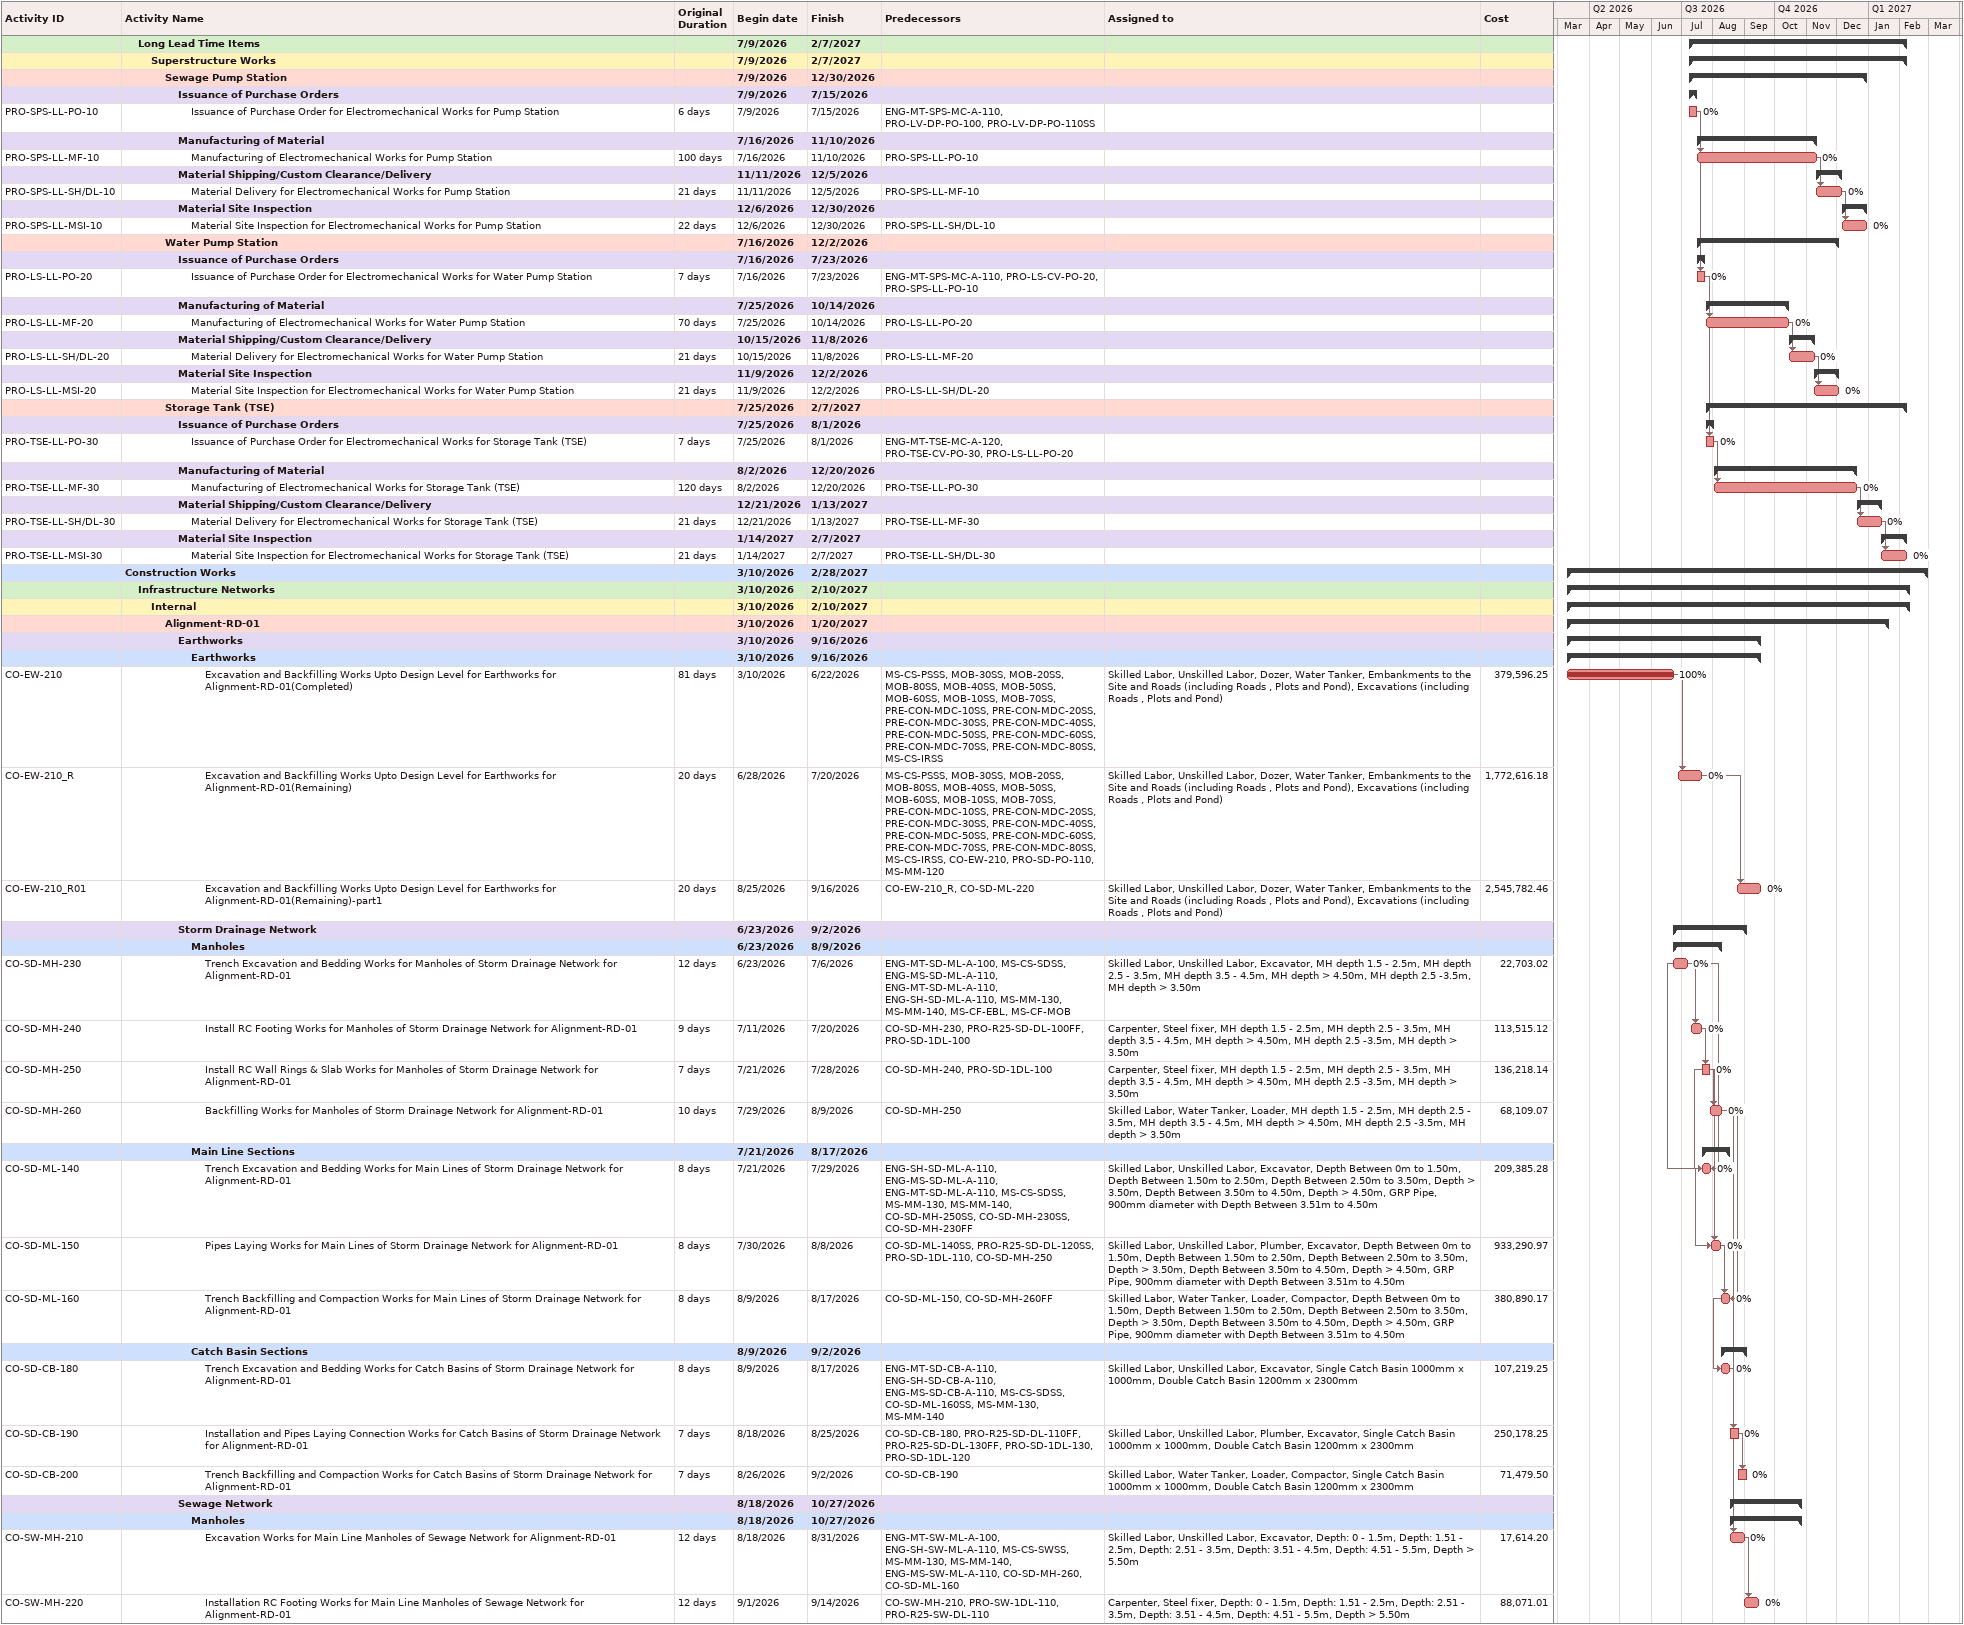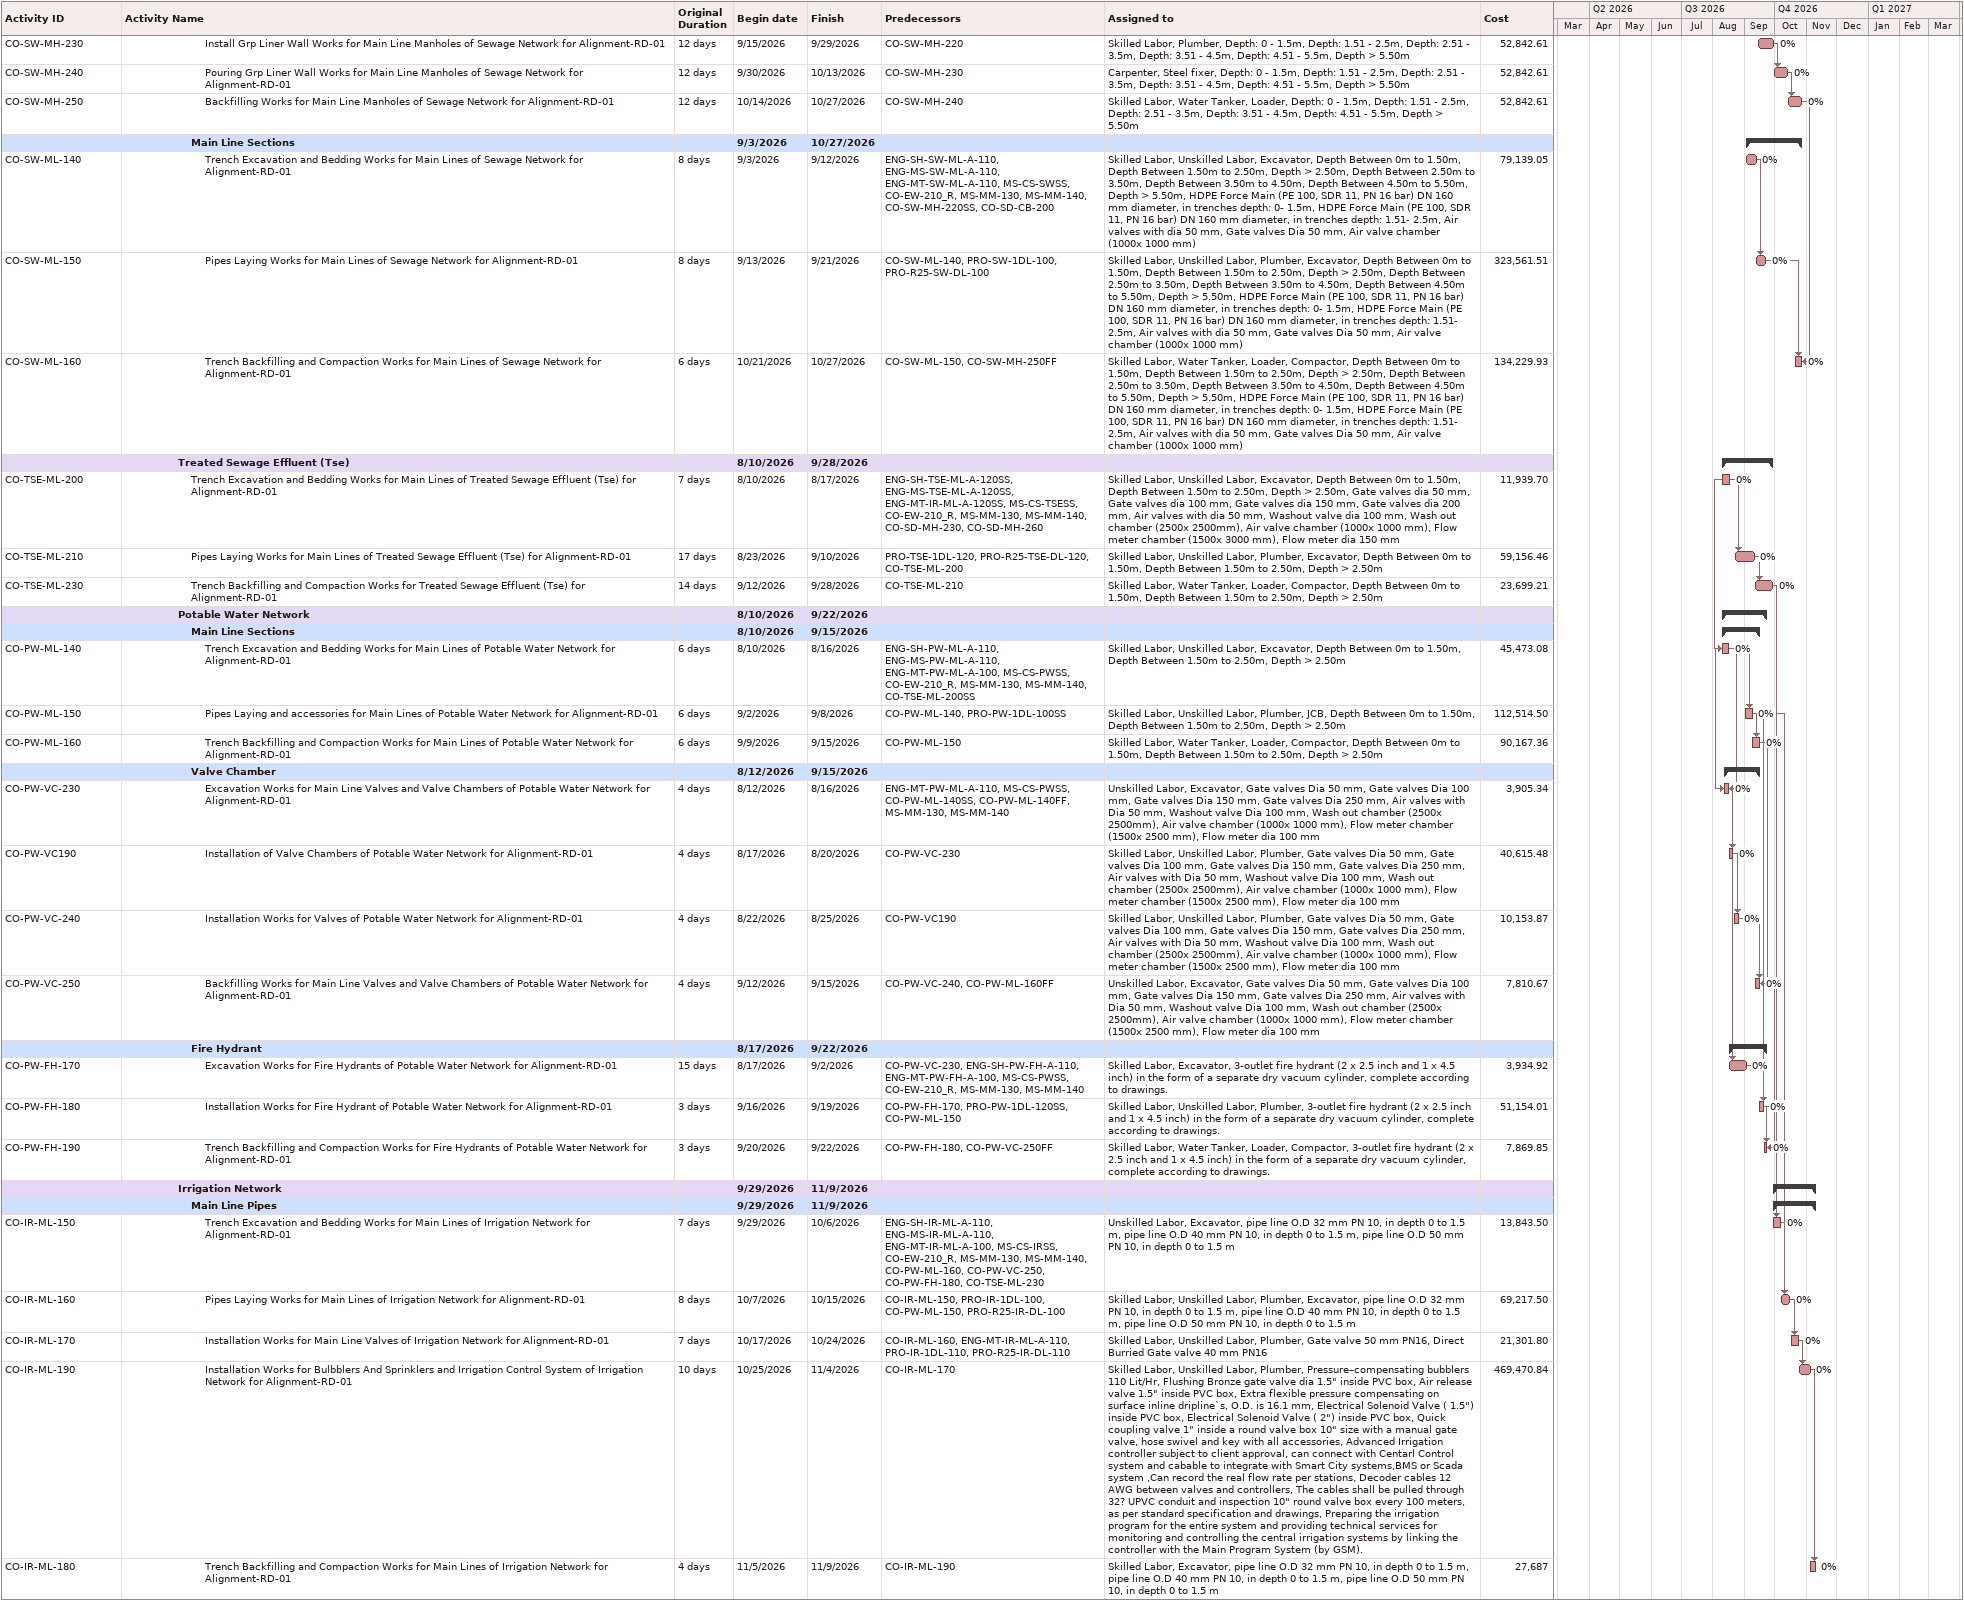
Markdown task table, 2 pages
| ID | Level | Task | Original duration | Start | Finish | Predecessors | Resources | % complete | Cost |
|---|---|---|---|---|---|---|---|---|---|
|  | 2 | **Long Lead Time Items** |  | 2026-07-09 | 2027-02-07 |  |  |  |  |
|  | 3 | **Superstructure Works** |  | 2026-07-09 | 2027-02-07 |  |  |  |  |
|  | 4 | **Sewage Pump Station** |  | 2026-07-09 | 2026-12-30 |  |  |  |  |
|  | 5 | **Issuance of Purchase Orders** |  | 2026-07-09 | 2026-07-15 |  |  |  |  |
| PRO-SPS-LL-PO-10 | 6 | Issuance of Purchase Order for Electromechanical Works for Pump Station | 6d | 2026-07-09 | 2026-07-15 | ENG-MT-SPS-MC-A-110, PRO-LV-DP-PO-100, PRO-LV-DP-PO-110SS |  | 0 |  |
|  | 5 | **Manufacturing of Material** |  | 2026-07-16 | 2026-11-10 |  |  |  |  |
| PRO-SPS-LL-MF-10 | 6 | Manufacturing of Electromechanical Works for Pump Station | 100d | 2026-07-16 | 2026-11-10 | PRO-SPS-LL-PO-10 |  | 0 |  |
|  | 5 | **Material Shipping/Custom Clearance/Delivery** |  | 2026-11-11 | 2026-12-05 |  |  |  |  |
| PRO-SPS-LL-SH/DL-10 | 6 | Material Delivery for Electromechanical Works for Pump Station | 21d | 2026-11-11 | 2026-12-05 | PRO-SPS-LL-MF-10 |  | 0 |  |
|  | 5 | **Material Site Inspection** |  | 2026-12-06 | 2026-12-30 |  |  |  |  |
| PRO-SPS-LL-MSI-10 | 6 | Material Site Inspection for Electromechanical Works for Pump Station | 22d | 2026-12-06 | 2026-12-30 | PRO-SPS-LL-SH/DL-10 |  | 0 |  |
|  | 4 | **Water Pump Station** |  | 2026-07-16 | 2026-12-02 |  |  |  |  |
|  | 5 | **Issuance of Purchase Orders** |  | 2026-07-16 | 2026-07-23 |  |  |  |  |
| PRO-LS-LL-PO-20 | 6 | Issuance of Purchase Order for Electromechanical Works for Water Pump Station | 7d | 2026-07-16 | 2026-07-23 | ENG-MT-SPS-MC-A-110, PRO-LS-CV-PO-20, PRO-SPS-LL-PO-10 |  | 0 |  |
|  | 5 | **Manufacturing of Material** |  | 2026-07-25 | 2026-10-14 |  |  |  |  |
| PRO-LS-LL-MF-20 | 6 | Manufacturing of Electromechanical Works for Water Pump Station | 70d | 2026-07-25 | 2026-10-14 | PRO-LS-LL-PO-20 |  | 0 |  |
|  | 5 | **Material Shipping/Custom Clearance/Delivery** |  | 2026-10-15 | 2026-11-08 |  |  |  |  |
| PRO-LS-LL-SH/DL-20 | 6 | Material Delivery for Electromechanical Works for Water Pump Station | 21d | 2026-10-15 | 2026-11-08 | PRO-LS-LL-MF-20 |  | 0 |  |
|  | 5 | **Material Site Inspection** |  | 2026-11-09 | 2026-12-02 |  |  |  |  |
| PRO-LS-LL-MSI-20 | 6 | Material Site Inspection for Electromechanical Works for Water Pump Station | 21d | 2026-11-09 | 2026-12-02 | PRO-LS-LL-SH/DL-20 |  | 0 |  |
|  | 4 | **Storage Tank (TSE)** |  | 2026-07-25 | 2027-02-07 |  |  |  |  |
|  | 5 | **Issuance of Purchase Orders** |  | 2026-07-25 | 2026-08-01 |  |  |  |  |
| PRO-TSE-LL-PO-30 | 6 | Issuance of Purchase Order for Electromechanical Works for Storage Tank (TSE) | 7d | 2026-07-25 | 2026-08-01 | ENG-MT-TSE-MC-A-120, PRO-TSE-CV-PO-30, PRO-LS-LL-PO-20 |  | 0 |  |
|  | 5 | **Manufacturing of Material** |  | 2026-08-02 | 2026-12-20 |  |  |  |  |
| PRO-TSE-LL-MF-30 | 6 | Manufacturing of Electromechanical Works for Storage Tank (TSE) | 120d | 2026-08-02 | 2026-12-20 | PRO-TSE-LL-PO-30 |  | 0 |  |
|  | 5 | **Material Shipping/Custom Clearance/Delivery** |  | 2026-12-21 | 2027-01-13 |  |  |  |  |
| PRO-TSE-LL-SH/DL-30 | 6 | Material Delivery for Electromechanical Works for Storage Tank (TSE) | 21d | 2026-12-21 | 2027-01-13 | PRO-TSE-LL-MF-30 |  | 0 |  |
|  | 5 | **Material Site Inspection** |  | 2027-01-14 | 2027-02-07 |  |  |  |  |
| PRO-TSE-LL-MSI-30 | 6 | Material Site Inspection for Electromechanical Works for Storage Tank (TSE) | 21d | 2027-01-14 | 2027-02-07 | PRO-TSE-LL-SH/DL-30 |  | 0 |  |
|  | 1 | **Construction Works** |  | 2026-03-10 | 2027-02-28 |  |  |  |  |
|  | 2 | **Infrastructure Networks** |  | 2026-03-10 | 2027-02-10 |  |  |  |  |
|  | 3 | **Internal** |  | 2026-03-10 | 2027-02-10 |  |  |  |  |
|  | 4 | **Alignment-RD-01** |  | 2026-03-10 | 2027-01-20 |  |  |  |  |
|  | 5 | **Earthworks** |  | 2026-03-10 | 2026-09-16 |  |  |  |  |
|  | 6 | **Earthworks** |  | 2026-03-10 | 2026-09-16 |  |  |  |  |
| CO-EW-210 | 7 | Excavation and Backfilling Works Upto Design Level for Earthworks for Alignment-RD-01(Completed) | 81d | 2026-03-10 | 2026-06-22 | MS-CS-PSSS, MOB-30SS, MOB-20SS, MOB-80SS, MOB-40SS, MOB-50SS, MOB-60SS, MOB-10SS, MOB-70SS, PRE-CON-MDC-10SS, PRE-CON-MDC-20SS, PRE-CON-MDC-30SS, PRE-CON-MDC-40SS, PRE-CON-MDC-50SS, PRE-CON-MDC-60SS, PRE-CON-MDC-70SS, PRE-CON-MDC-80SS, MS-CS-IRSS | Skilled Labor, Unskilled Labor, Dozer, Water Tanker, Embankments to the Site and Roads (including Roads , Plots and Pond), Excavations (including Roads , Plots and Pond) | 100 | 379596.25 |
| CO-EW-210_R | 7 | Excavation and Backfilling Works Upto Design Level for Earthworks for Alignment-RD-01(Remaining) | 20d | 2026-06-28 | 2026-07-20 | MS-CS-PSSS, MOB-30SS, MOB-20SS, MOB-80SS, MOB-40SS, MOB-50SS, MOB-60SS, MOB-10SS, MOB-70SS, PRE-CON-MDC-10SS, PRE-CON-MDC-20SS, PRE-CON-MDC-30SS, PRE-CON-MDC-40SS, PRE-CON-MDC-50SS, PRE-CON-MDC-60SS, PRE-CON-MDC-70SS, PRE-CON-MDC-80SS, MS-CS-IRSS, CO-EW-210, PRO-SD-PO-110, MS-MM-120 | Skilled Labor, Unskilled Labor, Dozer, Water Tanker, Embankments to the Site and Roads (including Roads , Plots and Pond), Excavations (including Roads , Plots and Pond) | 0 | 1772616.18 |
| CO-EW-210_R01 | 7 | Excavation and Backfilling Works Upto Design Level for Earthworks for Alignment-RD-01(Remaining)-part1 | 20d | 2026-08-25 | 2026-09-16 | CO-EW-210_R, CO-SD-ML-220 | Skilled Labor, Unskilled Labor, Dozer, Water Tanker, Embankments to the Site and Roads (including Roads , Plots and Pond), Excavations (including Roads , Plots and Pond) | 0 | 2545782.46 |
|  | 5 | **Storm Drainage Network** |  | 2026-06-23 | 2026-09-02 |  |  |  |  |
|  | 6 | **Manholes** |  | 2026-06-23 | 2026-08-09 |  |  |  |  |
| CO-SD-MH-230 | 7 | Trench Excavation and Bedding Works for Manholes of Storm Drainage Network for Alignment-RD-01 | 12d | 2026-06-23 | 2026-07-06 | ENG-MT-SD-ML-A-100, MS-CS-SDSS, ENG-MS-SD-ML-A-110, ENG-MT-SD-ML-A-110, ENG-SH-SD-ML-A-110, MS-MM-130, MS-MM-140, MS-CF-EBL, MS-CF-MOB | Skilled Labor, Unskilled Labor, Excavator, MH depth 1.5 - 2.5m, MH depth 2.5 - 3.5m, MH depth 3.5 - 4.5m, MH depth > 4.50m, MH depth 2.5 -3.5m, MH depth > 3.50m | 0 | 22703.02 |
| CO-SD-MH-240 | 7 | Install RC Footing Works for Manholes of Storm Drainage Network for Alignment-RD-01 | 9d | 2026-07-11 | 2026-07-20 | CO-SD-MH-230, PRO-R25-SD-DL-100FF, PRO-SD-1DL-100 | Carpenter, Steel fixer, MH depth 1.5 - 2.5m, MH depth 2.5 - 3.5m, MH depth 3.5 - 4.5m, MH depth > 4.50m, MH depth 2.5 -3.5m, MH depth > 3.50m | 0 | 113515.12 |
| CO-SD-MH-250 | 7 | Install RC Wall Rings & Slab Works for Manholes of Storm Drainage Network for Alignment-RD-01 | 7d | 2026-07-21 | 2026-07-28 | CO-SD-MH-240, PRO-SD-1DL-100 | Carpenter, Steel fixer, MH depth 1.5 - 2.5m, MH depth 2.5 - 3.5m, MH depth 3.5 - 4.5m, MH depth > 4.50m, MH depth 2.5 -3.5m, MH depth > 3.50m | 0 | 136218.14 |
| CO-SD-MH-260 | 7 | Backfilling Works for Manholes of Storm Drainage Network for Alignment-RD-01 | 10d | 2026-07-29 | 2026-08-09 | CO-SD-MH-250 | Skilled Labor, Water Tanker, Loader, MH depth 1.5 - 2.5m, MH depth 2.5 - 3.5m, MH depth 3.5 - 4.5m, MH depth > 4.50m, MH depth 2.5 -3.5m, MH depth > 3.50m | 0 | 68109.07 |
|  | 6 | **Main Line Sections** |  | 2026-07-21 | 2026-08-17 |  |  |  |  |
| CO-SD-ML-140 | 7 | Trench Excavation and Bedding Works for Main Lines of Storm Drainage Network for Alignment-RD-01 | 8d | 2026-07-21 | 2026-07-29 | ENG-SH-SD-ML-A-110, ENG-MS-SD-ML-A-110, ENG-MT-SD-ML-A-110, MS-CS-SDSS, MS-MM-130, MS-MM-140, CO-SD-MH-250SS, CO-SD-MH-230SS, CO-SD-MH-230FF | Skilled Labor, Unskilled Labor, Excavator, Depth Between 0m to 1.50m, Depth Between 1.50m to 2.50m, Depth Between 2.50m to 3.50m, Depth > 3.50m, Depth Between 3.50m to 4.50m, Depth > 4.50m, GRP Pipe, 900mm diameter with Depth Between 3.51m to 4.50m | 0 | 209385.28 |
| CO-SD-ML-150 | 7 | Pipes Laying Works for Main Lines of Storm Drainage Network for Alignment-RD-01 | 8d | 2026-07-30 | 2026-08-08 | CO-SD-ML-140SS, PRO-R25-SD-DL-120SS, PRO-SD-1DL-110, CO-SD-MH-250 | Skilled Labor, Unskilled Labor, Plumber, Excavator, Depth Between 0m to 1.50m, Depth Between 1.50m to 2.50m, Depth Between 2.50m to 3.50m, Depth > 3.50m, Depth Between 3.50m to 4.50m, Depth > 4.50m, GRP Pipe, 900mm diameter with Depth Between 3.51m to 4.50m | 0 | 933290.97 |
| CO-SD-ML-160 | 7 | Trench Backfilling and Compaction Works for Main Lines of Storm Drainage Network for Alignment-RD-01 | 8d | 2026-08-09 | 2026-08-17 | CO-SD-ML-150, CO-SD-MH-260FF | Skilled Labor, Water Tanker, Loader, Compactor, Depth Between 0m to 1.50m, Depth Between 1.50m to 2.50m, Depth Between 2.50m to 3.50m, Depth > 3.50m, Depth Between 3.50m to 4.50m, Depth > 4.50m, GRP Pipe, 900mm diameter with Depth Between 3.51m to 4.50m | 0 | 380890.17 |
|  | 6 | **Catch Basin Sections** |  | 2026-08-09 | 2026-09-02 |  |  |  |  |
| CO-SD-CB-180 | 7 | Trench Excavation and Bedding Works for Catch Basins of Storm Drainage Network for Alignment-RD-01 | 8d | 2026-08-09 | 2026-08-17 | ENG-MT-SD-CB-A-110, ENG-SH-SD-CB-A-110, ENG-MS-SD-CB-A-110, MS-CS-SDSS, CO-SD-ML-160SS, MS-MM-130, MS-MM-140 | Skilled Labor, Unskilled Labor, Excavator, Single Catch Basin 1000mm x 1000mm, Double Catch Basin 1200mm x 2300mm | 0 | 107219.25 |
| CO-SD-CB-190 | 7 | Installation and Pipes Laying Connection Works for Catch Basins of Storm Drainage Network for Alignment-RD-01 | 7d | 2026-08-18 | 2026-08-25 | CO-SD-CB-180, PRO-R25-SD-DL-110FF, PRO-R25-SD-DL-130FF, PRO-SD-1DL-130, PRO-SD-1DL-120 | Skilled Labor, Unskilled Labor, Plumber, Excavator, Single Catch Basin 1000mm x 1000mm, Double Catch Basin 1200mm x 2300mm | 0 | 250178.25 |
| CO-SD-CB-200 | 7 | Trench Backfilling and Compaction Works for Catch Basins of Storm Drainage Network for Alignment-RD-01 | 7d | 2026-08-26 | 2026-09-02 | CO-SD-CB-190 | Skilled Labor, Water Tanker, Loader, Compactor, Single Catch Basin 1000mm x 1000mm, Double Catch Basin 1200mm x 2300mm | 0 | 71479.50 |
|  | 5 | **Sewage Network** |  | 2026-08-18 | 2026-10-27 |  |  |  |  |
|  | 6 | **Manholes** |  | 2026-08-18 | 2026-10-27 |  |  |  |  |
| CO-SW-MH-210 | 7 | Excavation Works for Main Line Manholes of Sewage Network for Alignment-RD-01 | 12d | 2026-08-18 | 2026-08-31 | ENG-MT-SW-ML-A-100, ENG-SH-SW-ML-A-110, MS-CS-SWSS, MS-MM-130, MS-MM-140, ENG-MS-SW-ML-A-110, CO-SD-MH-260, CO-SD-ML-160 | Skilled Labor, Unskilled Labor, Excavator, Depth: 0 - 1.5m, Depth: 1.51 - 2.5m, Depth: 2.51 - 3.5m, Depth: 3.51 - 4.5m, Depth: 4.51 - 5.5m, Depth > 5.50m | 0 | 17614.20 |
| CO-SW-MH-220 | 7 | Installation RC Footing Works for Main Line Manholes of Sewage Network for Alignment-RD-01 | 12d | 2026-09-01 | 2026-09-14 | CO-SW-MH-210, PRO-SW-1DL-110, PRO-R25-SW-DL-110 | Carpenter, Steel fixer, Depth: 0 - 1.5m, Depth: 1.51 - 2.5m, Depth: 2.51 - 3.5m, Depth: 3.51 - 4.5m, Depth: 4.51 - 5.5m, Depth > 5.50m | 0 | 88071.01 |
| CO-SW-MH-230 | 7 | Install Grp Liner Wall Works for Main Line Manholes of Sewage Network for Alignment-RD-01 | 12d | 2026-09-15 | 2026-09-29 | CO-SW-MH-220 | Skilled Labor, Plumber, Depth: 0 - 1.5m, Depth: 1.51 - 2.5m, Depth: 2.51 - 3.5m, Depth: 3.51 - 4.5m, Depth: 4.51 - 5.5m, Depth > 5.50m | 0 | 52842.61 |
| CO-SW-MH-240 | 7 | Pouring Grp Liner Wall Works for Main Line Manholes of Sewage Network for Alignment-RD-01 | 12d | 2026-09-30 | 2026-10-13 | CO-SW-MH-230 | Carpenter, Steel fixer, Depth: 0 - 1.5m, Depth: 1.51 - 2.5m, Depth: 2.51 - 3.5m, Depth: 3.51 - 4.5m, Depth: 4.51 - 5.5m, Depth > 5.50m | 0 | 52842.61 |
| CO-SW-MH-250 | 7 | Backfilling Works for Main Line Manholes of Sewage Network for Alignment-RD-01 | 12d | 2026-10-14 | 2026-10-27 | CO-SW-MH-240 | Skilled Labor, Water Tanker, Loader, Depth: 0 - 1.5m, Depth: 1.51 - 2.5m, Depth: 2.51 - 3.5m, Depth: 3.51 - 4.5m, Depth: 4.51 - 5.5m, Depth > 5.50m | 0 | 52842.61 |
|  | 6 | **Main Line Sections** |  | 2026-09-03 | 2026-10-27 |  |  |  |  |
| CO-SW-ML-140 | 7 | Trench Excavation and Bedding Works for Main Lines of Sewage Network for Alignment-RD-01 | 8d | 2026-09-03 | 2026-09-12 | ENG-SH-SW-ML-A-110, ENG-MS-SW-ML-A-110, ENG-MT-SW-ML-A-110, MS-CS-SWSS, CO-EW-210_R, MS-MM-130, MS-MM-140, CO-SW-MH-220SS, CO-SD-CB-200 | Skilled Labor, Unskilled Labor, Excavator, Depth Between 0m to 1.50m, Depth Between 1.50m to 2.50m, Depth > 2.50m, Depth Between 2.50m to 3.50m, Depth Between 3.50m to 4.50m, Depth Between 4.50m to 5.50m, Depth > 5.50m, HDPE Force Main (PE 100, SDR 11, PN 16 bar) DN 160 mm diameter, in trenches depth: 0- 1.5m, HDPE Force Main (PE 100, SDR 11, PN 16 bar) DN 160 mm diameter, in trenches depth: 1.51- 2.5m, Air valves with dia 50 mm, Gate valves Dia 50 mm, Air valve chamber (1000x 1000 mm) | 0 | 79139.05 |
| CO-SW-ML-150 | 7 | Pipes Laying Works for Main Lines of Sewage Network for Alignment-RD-01 | 8d | 2026-09-13 | 2026-09-21 | CO-SW-ML-140, PRO-SW-1DL-100, PRO-R25-SW-DL-100 | Skilled Labor, Unskilled Labor, Plumber, Excavator, Depth Between 0m to 1.50m, Depth Between 1.50m to 2.50m, Depth > 2.50m, Depth Between 2.50m to 3.50m, Depth Between 3.50m to 4.50m, Depth Between 4.50m to 5.50m, Depth > 5.50m, HDPE Force Main (PE 100, SDR 11, PN 16 bar) DN 160 mm diameter, in trenches depth: 0- 1.5m, HDPE Force Main (PE 100, SDR 11, PN 16 bar) DN 160 mm diameter, in trenches depth: 1.51- 2.5m, Air valves with dia 50 mm, Gate valves Dia 50 mm, Air valve chamber (1000x 1000 mm) | 0 | 323561.51 |
| CO-SW-ML-160 | 7 | Trench Backfilling and Compaction Works for Main Lines of Sewage Network for Alignment-RD-01 | 6d | 2026-10-21 | 2026-10-27 | CO-SW-ML-150, CO-SW-MH-250FF | Skilled Labor, Water Tanker, Loader, Compactor, Depth Between 0m to 1.50m, Depth Between 1.50m to 2.50m, Depth > 2.50m, Depth Between 2.50m to 3.50m, Depth Between 3.50m to 4.50m, Depth Between 4.50m to 5.50m, Depth > 5.50m, HDPE Force Main (PE 100, SDR 11, PN 16 bar) DN 160 mm diameter, in trenches depth: 0- 1.5m, HDPE Force Main (PE 100, SDR 11, PN 16 bar) DN 160 mm diameter, in trenches depth: 1.51- 2.5m, Air valves with dia 50 mm, Gate valves Dia 50 mm, Air valve chamber (1000x 1000 mm) | 0 | 134229.93 |
|  | 5 | **Treated Sewage Effluent (Tse)** |  | 2026-08-10 | 2026-09-28 |  |  |  |  |
| CO-TSE-ML-200 | 6 | Trench Excavation and Bedding Works for Main Lines of Treated Sewage Effluent (Tse) for Alignment-RD-01 | 7d | 2026-08-10 | 2026-08-17 | ENG-SH-TSE-ML-A-120SS, ENG-MS-TSE-ML-A-120SS, ENG-MT-IR-ML-A-120SS, MS-CS-TSESS, CO-EW-210_R, MS-MM-130, MS-MM-140, CO-SD-MH-230, CO-SD-MH-260 | Skilled Labor, Unskilled Labor, Excavator, Depth Between 0m to 1.50m, Depth Between 1.50m to 2.50m, Depth > 2.50m, Gate valves dia 50 mm, Gate valves dia 100 mm, Gate valves dia 150 mm, Gate valves dia 200 mm, Air valves with dia 50 mm, Washout valve dia 100 mm, Wash out chamber (2500x 2500mm), Air valve chamber (1000x 1000 mm), Flow meter chamber (1500x 3000 mm), Flow meter dia 150 mm | 0 | 11939.70 |
| CO-TSE-ML-210 | 6 | Pipes Laying Works for Main Lines of Treated Sewage Effluent (Tse) for Alignment-RD-01 | 17d | 2026-08-23 | 2026-09-10 | PRO-TSE-1DL-120, PRO-R25-TSE-DL-120, CO-TSE-ML-200 | Skilled Labor, Unskilled Labor, Plumber, Excavator, Depth Between 0m to 1.50m, Depth Between 1.50m to 2.50m, Depth > 2.50m | 0 | 59156.46 |
| CO-TSE-ML-230 | 6 | Trench Backfilling and Compaction Works for Treated Sewage Effluent (Tse) for Alignment-RD-01 | 14d | 2026-09-12 | 2026-09-28 | CO-TSE-ML-210 | Skilled Labor, Water Tanker, Loader, Compactor, Depth Between 0m to 1.50m, Depth Between 1.50m to 2.50m, Depth > 2.50m | 0 | 23699.21 |
|  | 5 | **Potable Water Network** |  | 2026-08-10 | 2026-09-22 |  |  |  |  |
|  | 6 | **Main Line Sections** |  | 2026-08-10 | 2026-09-15 |  |  |  |  |
| CO-PW-ML-140 | 7 | Trench Excavation and Bedding Works for Main Lines of Potable Water Network for Alignment-RD-01 | 6d | 2026-08-10 | 2026-08-16 | ENG-SH-PW-ML-A-110, ENG-MS-PW-ML-A-110, ENG-MT-PW-ML-A-100, MS-CS-PWSS, CO-EW-210_R, MS-MM-130, MS-MM-140, CO-TSE-ML-200SS | Skilled Labor, Unskilled Labor, Excavator, Depth Between 0m to 1.50m, Depth Between 1.50m to 2.50m, Depth > 2.50m | 0 | 45473.08 |
| CO-PW-ML-150 | 7 | Pipes Laying and accessories for Main Lines of Potable Water Network for Alignment-RD-01 | 6d | 2026-09-02 | 2026-09-08 | CO-PW-ML-140, PRO-PW-1DL-100SS | Skilled Labor, Unskilled Labor, Plumber, JCB, Depth Between 0m to 1.50m, Depth Between 1.50m to 2.50m, Depth > 2.50m | 0 | 112514.50 |
| CO-PW-ML-160 | 7 | Trench Backfilling and Compaction Works for Main Lines of Potable Water Network for Alignment-RD-01 | 6d | 2026-09-09 | 2026-09-15 | CO-PW-ML-150 | Skilled Labor, Water Tanker, Loader, Compactor, Depth Between 0m to 1.50m, Depth Between 1.50m to 2.50m, Depth > 2.50m | 0 | 90167.36 |
|  | 6 | **Valve Chamber** |  | 2026-08-12 | 2026-09-15 |  |  |  |  |
| CO-PW-VC-230 | 7 | Excavation Works for Main Line Valves and Valve Chambers of Potable Water Network for Alignment-RD-01 | 4d | 2026-08-12 | 2026-08-16 | ENG-MT-PW-ML-A-110, MS-CS-PWSS, CO-PW-ML-140SS, CO-PW-ML-140FF, MS-MM-130, MS-MM-140 | Unskilled Labor, Excavator, Gate valves Dia 50 mm, Gate valves Dia 100 mm, Gate valves Dia 150 mm, Gate valves Dia 250 mm, Air valves with Dia 50 mm, Washout valve Dia 100 mm, Wash out chamber (2500x 2500mm), Air valve chamber (1000x 1000 mm), Flow meter chamber (1500x 2500 mm), Flow meter dia 100 mm | 0 | 3905.34 |
| CO-PW-VC190 | 7 | Installation of Valve Chambers of Potable Water Network for Alignment-RD-01 | 4d | 2026-08-17 | 2026-08-20 | CO-PW-VC-230 | Skilled Labor, Unskilled Labor, Plumber, Gate valves Dia 50 mm, Gate valves Dia 100 mm, Gate valves Dia 150 mm, Gate valves Dia 250 mm, Air valves with Dia 50 mm, Washout valve Dia 100 mm, Wash out chamber (2500x 2500mm), Air valve chamber (1000x 1000 mm), Flow meter chamber (1500x 2500 mm), Flow meter dia 100 mm | 0 | 40615.48 |
| CO-PW-VC-240 | 7 | Installation Works for Valves of Potable Water Network for Alignment-RD-01 | 4d | 2026-08-22 | 2026-08-25 | CO-PW-VC190 | Skilled Labor, Unskilled Labor, Plumber, Gate valves Dia 50 mm, Gate valves Dia 100 mm, Gate valves Dia 150 mm, Gate valves Dia 250 mm, Air valves with Dia 50 mm, Washout valve Dia 100 mm, Wash out chamber (2500x 2500mm), Air valve chamber (1000x 1000 mm), Flow meter chamber (1500x 2500 mm), Flow meter dia 100 mm | 0 | 10153.87 |
| CO-PW-VC-250 | 7 | Backfilling Works for Main Line Valves and Valve Chambers of Potable Water Network for Alignment-RD-01 | 4d | 2026-09-12 | 2026-09-15 | CO-PW-VC-240, CO-PW-ML-160FF | Unskilled Labor, Excavator, Gate valves Dia 50 mm, Gate valves Dia 100 mm, Gate valves Dia 150 mm, Gate valves Dia 250 mm, Air valves with Dia 50 mm, Washout valve Dia 100 mm, Wash out chamber (2500x 2500mm), Air valve chamber (1000x 1000 mm), Flow meter chamber (1500x 2500 mm), Flow meter dia 100 mm | 0 | 7810.67 |
|  | 6 | **Fire Hydrant** |  | 2026-08-17 | 2026-09-22 |  |  |  |  |
| CO-PW-FH-170 | 7 | Excavation Works for Fire Hydrants of Potable Water Network for Alignment-RD-01 | 15d | 2026-08-17 | 2026-09-02 | CO-PW-VC-230, ENG-SH-PW-FH-A-110, ENG-MT-PW-FH-A-100, MS-CS-PWSS, CO-EW-210_R, MS-MM-130, MS-MM-140 | Skilled Labor, Excavator, 3-outlet fire hydrant (2 x 2.5 inch and 1 x 4.5 inch) in the form of a separate dry vacuum cylinder, complete according to drawings. | 0 | 3934.92 |
| CO-PW-FH-180 | 7 | Installation Works for Fire Hydrant of Potable Water Network for Alignment-RD-01 | 3d | 2026-09-16 | 2026-09-19 | CO-PW-FH-170, PRO-PW-1DL-120SS, CO-PW-ML-150 | Skilled Labor, Unskilled Labor, Plumber, 3-outlet fire hydrant (2 x 2.5 inch and 1 x 4.5 inch) in the form of a separate dry vacuum cylinder, complete according to drawings. | 0 | 51154.01 |
| CO-PW-FH-190 | 7 | Trench Backfilling and Compaction Works for Fire Hydrants of Potable Water Network for Alignment-RD-01 | 3d | 2026-09-20 | 2026-09-22 | CO-PW-FH-180, CO-PW-VC-250FF | Skilled Labor, Water Tanker, Loader, Compactor, 3-outlet fire hydrant (2 x 2.5 inch and 1 x 4.5 inch) in the form of a separate dry vacuum cylinder, complete according to drawings. | 0 | 7869.85 |
|  | 5 | **Irrigation Network** |  | 2026-09-29 | 2026-11-09 |  |  |  |  |
|  | 6 | **Main Line Pipes** |  | 2026-09-29 | 2026-11-09 |  |  |  |  |
| CO-IR-ML-150 | 7 | Trench Excavation and Bedding Works for Main Lines of Irrigation Network for Alignment-RD-01 | 7d | 2026-09-29 | 2026-10-06 | ENG-SH-IR-ML-A-110, ENG-MS-IR-ML-A-110, ENG-MT-IR-ML-A-100, MS-CS-IRSS, CO-EW-210_R, MS-MM-130, MS-MM-140, CO-PW-ML-160, CO-PW-VC-250, CO-PW-FH-180, CO-TSE-ML-230 | Unskilled Labor, Excavator, pipe line O.D 32 mm PN 10, in depth 0 to 1.5 m, pipe line O.D 40 mm PN 10, in depth 0 to 1.5 m, pipe line O.D 50 mm PN 10, in depth 0 to 1.5 m | 0 | 13843.50 |
| CO-IR-ML-160 | 7 | Pipes Laying Works for Main Lines of Irrigation Network for Alignment-RD-01 | 8d | 2026-10-07 | 2026-10-15 | CO-IR-ML-150, PRO-IR-1DL-100, CO-PW-ML-150, PRO-R25-IR-DL-100 | Skilled Labor, Unskilled Labor, Plumber, Excavator, pipe line O.D 32 mm PN 10, in depth 0 to 1.5 m, pipe line O.D 40 mm PN 10, in depth 0 to 1.5 m, pipe line O.D 50 mm PN 10, in depth 0 to 1.5 m | 0 | 69217.50 |
| CO-IR-ML-170 | 7 | Installation Works for Main Line Valves of Irrigation Network for Alignment-RD-01 | 7d | 2026-10-17 | 2026-10-24 | CO-IR-ML-160, ENG-MT-IR-ML-A-110, PRO-IR-1DL-110, PRO-R25-IR-DL-110 | Skilled Labor, Unskilled Labor, Plumber, Gate valve 50 mm PN16, Direct Burried Gate valve 40 mm PN16 | 0 | 21301.80 |
| CO-IR-ML-190 | 7 | Installation Works for Bulbblers And Sprinklers and Irrigation Control System of Irrigation Network for Alignment-RD-01 | 10d | 2026-10-25 | 2026-11-04 | CO-IR-ML-170 | Skilled Labor, Unskilled Labor, Plumber, Pressure–compensating bubblers 110 Lit/Hr, Flushing Bronze gate valve dia 1.5" inside PVC box, Air release valve 1.5" inside PVC box, Extra flexible pressure compensating on surface inline dripline`s, O.D. is 16.1 mm, Electrical Solenoid Valve ( 1.5") inside PVC box, Electrical Solenoid Valve ( 2") inside PVC box, Quick coupling valve 1" inside a round valve box 10" size with a manual gate valve, hose swivel and key with all accessories, Advanced Irrigation controller subject to client approval, can connect with Centarl Control system and cabable to integrate with Smart City systems,BMS or Scada system ,Can record the real flow rate per stations, Decoder cables 12 AWG between valves and controllers, The cables shall be pulled through 32? UPVC conduit and inspection 10" round valve box every 100 meters, as per standard specification and drawings, Preparing the irrigation program for the entire system and providing technical services for monitoring and controlling the central irrigation systems by linking the controller with the Main Program System (by GSM). | 0 | 469470.84 |
| CO-IR-ML-180 | 7 | Trench Backfilling and Compaction Works for Main Lines of Irrigation Network for Alignment-RD-01 | 4d | 2026-11-05 | 2026-11-09 | CO-IR-ML-190 | Skilled Labor, Excavator, pipe line O.D 32 mm PN 10, in depth 0 to 1.5 m, pipe line O.D 40 mm PN 10, in depth 0 to 1.5 m, pipe line O.D 50 mm PN 10, in depth 0 to 1.5 m | 0 | 27687 |
